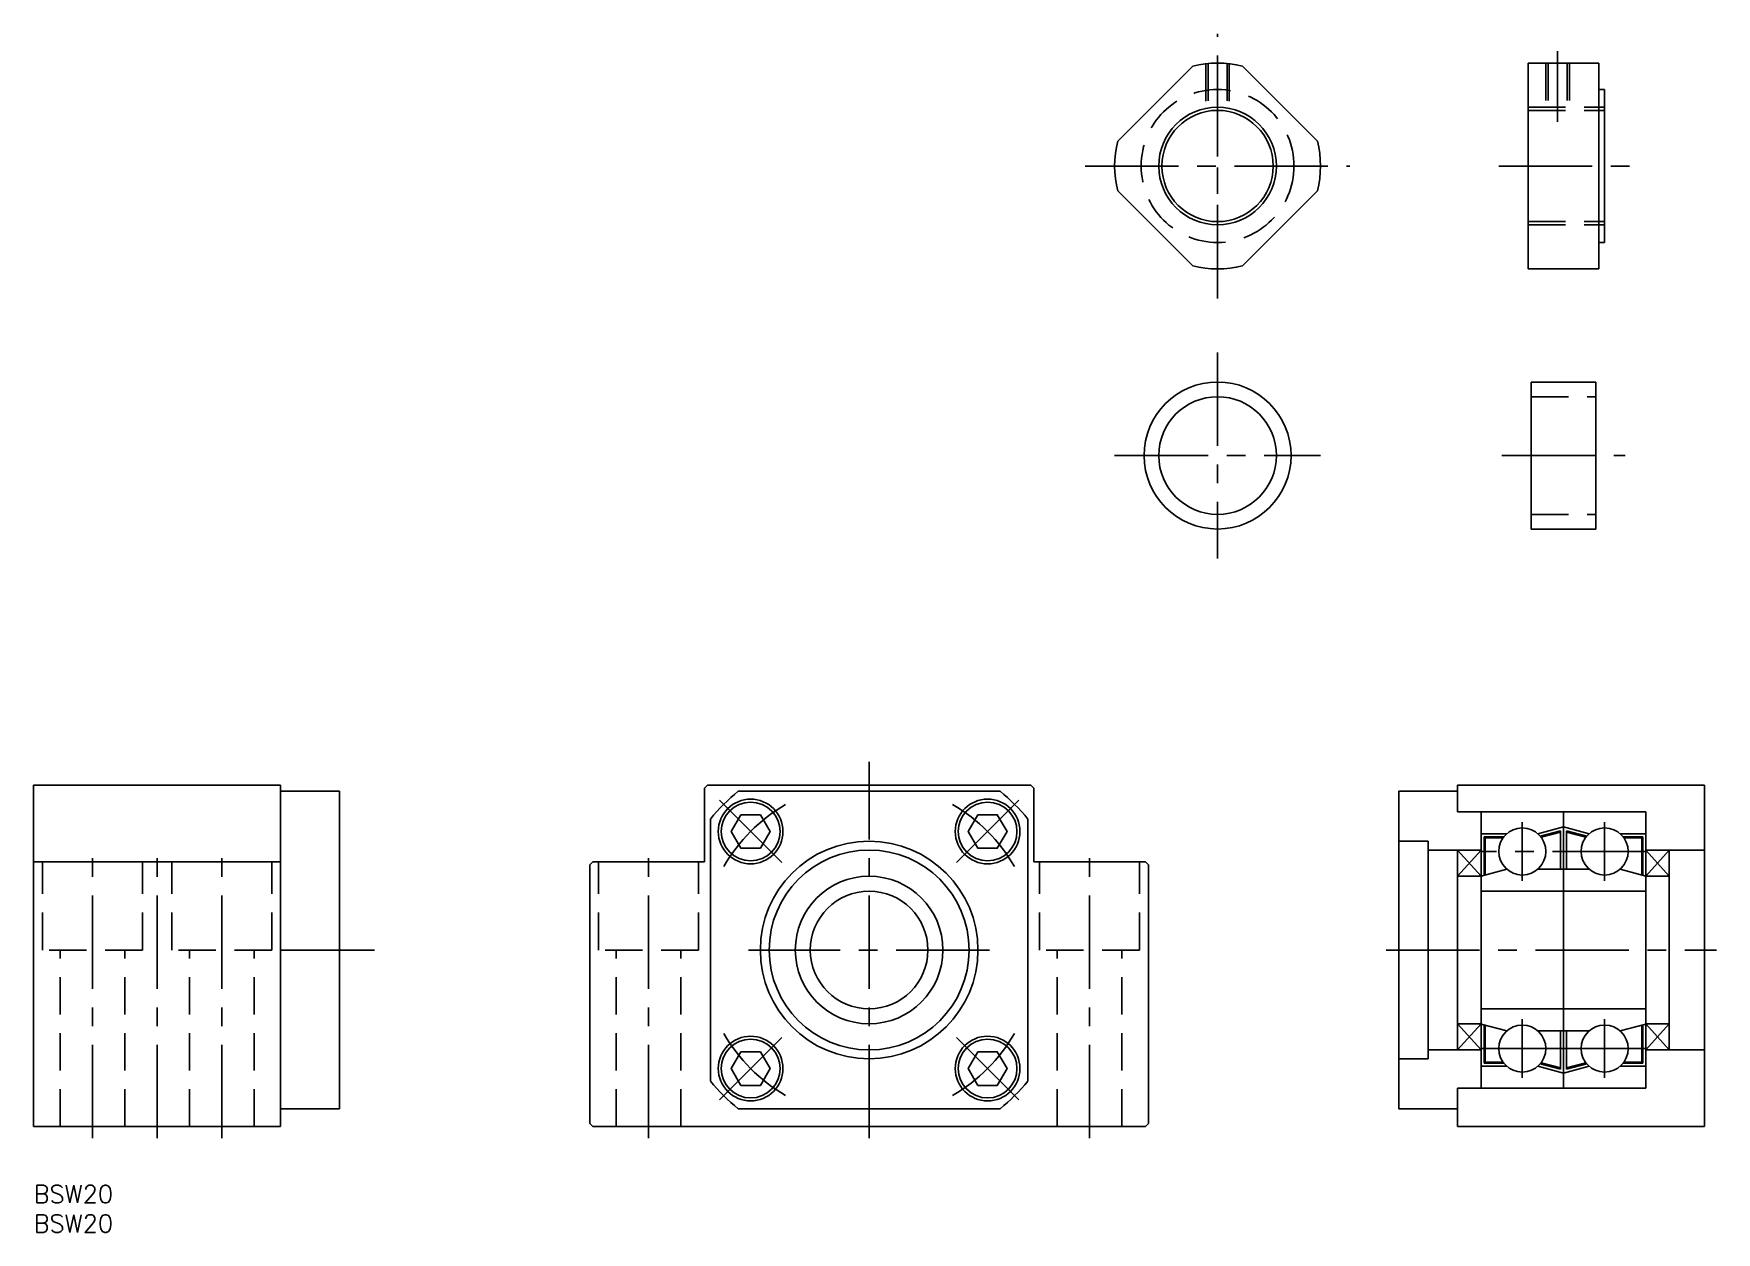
# Model space of a CAD drawing. Extents: x 0 to 286, y -8 to 196.
import ezdxf

# ---------------------------------------------------------------- set-up
doc = ezdxf.new("R2010")
doc.units = 0
doc.header["$LTSCALE"] = 0.5
doc.linetypes.add('CENTER', pattern=[50.8, 31.75, -6.35, 6.35, -6.35])
doc.linetypes.add('DASHED', pattern=[19.05, 12.7, -6.35])
doc.layers.get('0').update_dxf_attribs({"linetype": 'CONTINUOUS'})
for name, color, linetype in [('MSM_CENTER', 1, 'CENTER'), ('MSM_CONTINUOUS', 7, 'CONTINUOUS'), ('MSM_DASHED', 4, 'DASHED'), ('MSM_NARROW', 5, 'CONTINUOUS'), ('MSM_PART_NUMBER', 7, 'CONTINUOUS')]:
    doc.layers.add(name, color=color, linetype=linetype)
doc.styles.get("Standard").update_dxf_attribs({"font": 'txt.shx', "height": 3, "bigfont": 'bigfont.shx'})

# ---------------------------------------------------------------- blocks, each defined once
blk = doc.blocks.new('*U51')
at = {"layer": 'MSM_PART_NUMBER'}
blk.add_text('BSW20', height=3, dxfattribs=at).set_placement((0, -3))
blk = doc.blocks.new('*U52')
at = {"layer": 'MSM_PART_NUMBER'}
blk.add_text('BSW20', height=3, dxfattribs=at).set_placement((0, -8))

msp = doc.modelspace()

# ---------------------------------------------------------------- linework, layer by layer
for radius in [17, 12.55]:
    msp.add_circle((142.09, 40), radius)
at = {"layer": 'MSM_CENTER'}
for p, q in [((201.35, 150.79), (201.35, 195.79)), ((259.18, 192.79), (259.18, 180.79)), ((201.35, 190.79), (201.35, 155.79)), ((178.85, 173.29), (223.85, 173.29)), ((249.18, 173.29), (272.18, 173.29)), ((201.35, 141.57), (201.35, 106.57)), ((183.85, 124.07), (218.85, 124.07)), ((249.68, 124.07), (270.68, 124.07)), ((142.09, 8), (142.09, 72)), ((127.24, 54.85), (116.63, 65.46)), ((156.94, 54.85), (167.55, 65.46)), ((253.18, 61.75), (253.18, 51.75)), ((267.18, 61.75), (267.18, 51.75)), ((10, 8), (10, 57)), ((21, 8), (21, 57)), ((32, 8), (32, 57)), ((104.59, 8), (104.59, 57)), ((179.59, 8), (179.59, 57)), ((274.18, 56.75), (246.18, 56.75)), ((57.95, 40), (36.52, 40)), ((162.59, 40), (121.59, 40)), ((230.02, 40), (286.18, 40)), ((253.18, 28.25), (253.18, 18.25)), ((267.18, 28.25), (267.18, 18.25)), ((116.63, 14.54), (127.24, 25.15)), ((167.55, 14.54), (156.94, 25.15)), ((274.18, 23.25), (246.18, 23.25))]:
    msp.add_line(p, q, dxfattribs=at)
for start, end in [(119.8783, 150.1217), (29.8783, 60.1217), (209.8783, 240.1217), (299.8783, 330.1217)]:
    msp.add_arc((142.09, 40), 28.5, start, end, dxfattribs=at)
at = {"layer": 'MSM_CONTINUOUS'}
for p, q in [((184.37, 177.53), (197.12, 190.27)), ((218.33, 177.53), (205.59, 190.27)), ((254.18, 190.79), (266.18, 190.79)), ((254.18, 190.79), (254.18, 155.79)), ((266.18, 190.79), (266.18, 155.79)), ((266.18, 186.29), (267.18, 186.29)), ((267.18, 186.29), (267.18, 160.29)), ((197.12, 156.31), (184.37, 169.06)), ((205.59, 156.31), (218.33, 169.06)), ((266.18, 160.29), (267.18, 160.29)), ((254.18, 155.79), (266.18, 155.79)), ((254.68, 136.57), (265.68, 136.57)), ((254.68, 136.57), (254.68, 111.57)), ((254.68, 136.57), (254.68, 111.57)), ((265.68, 136.57), (265.68, 111.57)), ((254.68, 111.57), (265.68, 111.57)), ((42, 68), (0, 68)), ((0, 68), (0, 10)), ((42, 68), (42, 10)), ((52, 67), (42, 67)), ((52, 67), (52, 13)), ((114.59, 68), (114.09, 67.5)), ((114.09, 55), (114.09, 67.5)), ((169.59, 68), (114.59, 68)), ((164.36, 67), (119.82, 67)), ((169.59, 68), (170.09, 67.5)), ((170.09, 55), (170.09, 67.5)), ((232.18, 67), (242.18, 67)), ((232.18, 67), (232.18, 13)), ((242.18, 68), (284.18, 68)), ((242.18, 68), (242.18, 63.5)), ((284.18, 68), (284.18, 10)), ((274.18, 63.5), (242.18, 63.5)), ((246.18, 63.5), (246.18, 16.5)), ((260.18, 63.5), (260.18, 16.5)), ((274.18, 63.5), (274.18, 16.5)), ((115.09, 62.27), (115.09, 17.73)), ((169.09, 62.27), (169.09, 17.73)), ((255.83, 59.75), (260.18, 60.92)), ((256.23, 59.34), (259.68, 60.27)), ((259.68, 60.27), (259.68, 53.75)), ((264.53, 59.75), (260.18, 60.92)), ((260.68, 60.27), (260.68, 53.75)), ((264.13, 59.34), (260.68, 60.27)), ((232.18, 58.5), (237.18, 58.5)), ((237.18, 58.5), (237.18, 21.5)), ((250.53, 59.75), (246.18, 59.75)), ((246.68, 59.25), (246.68, 52.72)), ((250.06, 59.25), (246.68, 59.25)), ((246.88, 59.05), (246.88, 52.77)), ((249.91, 59.05), (246.88, 59.05)), ((256.36, 59.17), (259.68, 60.06)), ((263.99, 59.17), (260.68, 60.06)), ((269.83, 59.75), (274.18, 59.75)), ((270.3, 59.25), (273.68, 59.25)), ((270.45, 59.05), (273.48, 59.05)), ((273.48, 59.05), (273.48, 52.77)), ((273.68, 59.25), (273.68, 52.72)), ((42, 55), (0, 55)), ((95.09, 55), (94.59, 54.5)), ((94.59, 10.5), (94.59, 54.5)), ((114.09, 55), (95.09, 55)), ((189.09, 55), (170.09, 55)), ((189.09, 55), (189.59, 54.5)), ((189.59, 10.5), (189.59, 54.5)), ((237.18, 57), (246.18, 57)), ((242.18, 57), (242.18, 23)), ((274.18, 57), (284.18, 57)), ((278.18, 57), (278.18, 23)), ((246.18, 52.55), (242.18, 52.55)), ((250.53, 53.75), (246.18, 52.58)), ((260.18, 53.75), (255.83, 53.75)), ((260.18, 53.75), (264.53, 53.75)), ((269.83, 53.75), (274.18, 52.58)), ((274.18, 52.55), (278.18, 52.55)), ((274.18, 50), (246.18, 50)), ((274.18, 30), (246.18, 30)), ((246.18, 27.45), (242.18, 27.45)), ((250.53, 26.25), (246.18, 27.42)), ((246.68, 20.75), (246.68, 27.28)), ((246.88, 20.95), (246.88, 27.23)), ((260.18, 26.25), (255.83, 26.25)), ((259.68, 19.73), (259.68, 26.25)), ((260.18, 26.25), (264.53, 26.25)), ((260.68, 19.73), (260.68, 26.25)), ((269.83, 26.25), (274.18, 27.42)), ((273.48, 20.95), (273.48, 27.23)), ((273.68, 20.75), (273.68, 27.28)), ((274.18, 27.45), (278.18, 27.45)), ((237.18, 23), (246.18, 23)), ((274.18, 23.25), (246.18, 23.25)), ((274.18, 23), (284.18, 23)), ((232.18, 21.5), (237.18, 21.5)), ((250.53, 20.25), (246.18, 20.25)), ((250.06, 20.75), (246.68, 20.75)), ((249.91, 20.95), (246.88, 20.95)), ((255.83, 20.25), (260.18, 19.08)), ((256.23, 20.66), (259.68, 19.73)), ((256.36, 20.83), (259.68, 19.94)), ((264.53, 20.25), (260.18, 19.08)), ((263.99, 20.83), (260.68, 19.94)), ((264.13, 20.66), (260.68, 19.73)), ((269.83, 20.25), (274.18, 20.25)), ((270.3, 20.75), (273.68, 20.75)), ((270.45, 20.95), (273.48, 20.95)), ((242.18, 16.5), (242.18, 10)), ((274.18, 16.5), (242.18, 16.5)), ((52, 13), (42, 13)), ((164.36, 13), (119.82, 13)), ((232.18, 13), (242.18, 13)), ((42, 10), (0, 10)), ((94.59, 10.5), (95.09, 10)), ((189.09, 10), (95.09, 10)), ((189.59, 10.5), (189.09, 10)), ((242.18, 10), (284.18, 10))]:
    msp.add_line(p, q, dxfattribs=at)
for points in [[(120.29, 63.01), (118.63, 60.15), (120.29, 57.29), (123.59, 57.29), (125.24, 60.15), (123.59, 63.01)], [(160.59, 63.01), (158.94, 60.15), (160.59, 57.29), (163.89, 57.29), (165.54, 60.15), (163.89, 63.01)], [(120.29, 22.71), (118.63, 19.85), (120.29, 16.99), (123.59, 16.99), (125.24, 19.85), (123.59, 22.71)], [(160.59, 22.71), (158.94, 19.85), (160.59, 16.99), (163.89, 16.99), (165.54, 19.85), (163.89, 22.71)]]:
    msp.add_lwpolyline(points, close=True, dxfattribs=at)
for centre, radius in [((201.35, 173.29), 9.46), ((201.35, 124.07), 12.5), ((201.35, 124.07), 10), ((121.94, 60.15), 5.5), ((121.94, 60.15), 5), ((162.24, 60.15), 5.5), ((162.24, 60.15), 5), ((253.18, 56.75), 4), ((267.18, 56.75), 4), ((142.09, 40), 18.5), ((142.09, 40), 10), ((253.18, 23.25), 4), ((267.18, 23.25), 4), ((121.94, 19.85), 5.5), ((121.94, 19.85), 5), ((162.24, 19.85), 5.5), ((162.24, 19.85), 5)]:
    msp.add_circle(centre, radius, dxfattribs=at)
for centre, radius, start, end in [((201.35, 173.29), 17.5, 76.0027, 103.9973), ((201.35, 173.29), 17.5, 166.0027, 193.9973), ((201.35, 173.29), 17.5, 346.0027, 13.9973), ((201.35, 173.29), 17.5, 256.0027, 283.9973), ((142.09, 40), 35, 129.5177, 140.4823), ((142.09, 40), 35, 39.5177, 50.4823), ((142.09, 40), 35, 219.5177, 230.4823), ((142.09, 40), 35, 309.5177, 320.4823)]:
    msp.add_arc(centre, radius, start, end, dxfattribs=at)
at = {"layer": 'MSM_DASHED'}
for p, q in [((199.35, 190.68), (199.35, 182.54)), ((199.73, 190.72), (199.73, 182.61)), ((202.97, 190.72), (202.97, 182.61)), ((203.35, 190.68), (203.35, 182.54)), ((257.18, 190.79), (257.18, 182.75)), ((257.56, 190.79), (257.56, 182.75)), ((260.8, 190.79), (260.8, 182.75)), ((261.18, 190.79), (261.18, 182.75)), ((254.18, 183.29), (267.18, 183.29)), ((254.18, 182.75), (267.18, 182.75)), ((254.18, 163.83), (267.18, 163.83)), ((254.18, 163.29), (267.18, 163.29)), ((254.68, 134.07), (265.68, 134.07)), ((254.68, 114.07), (265.68, 114.07)), ((1.5, 40), (1.5, 55)), ((18.5, 40), (18.5, 55)), ((23.5, 40), (23.5, 55)), ((40.5, 40), (40.5, 55)), ((96.09, 40), (96.09, 55)), ((113.09, 40), (113.09, 55)), ((171.09, 40), (171.09, 55)), ((188.09, 40), (188.09, 55)), ((18.5, 40), (1.5, 40)), ((4.5, 10), (4.5, 40)), ((15.5, 10), (15.5, 40)), ((40.5, 40), (23.5, 40)), ((26.5, 10), (26.5, 40)), ((37.5, 10), (37.5, 40)), ((113.09, 40), (96.09, 40)), ((99.09, 10), (99.09, 40)), ((110.09, 10), (110.09, 40)), ((188.09, 40), (171.09, 40)), ((174.09, 10), (174.09, 40)), ((185.09, 10), (185.09, 40))]:
    msp.add_line(p, q, dxfattribs=at)
msp.add_circle((201.35, 173.29), 13, dxfattribs=at)
at = {"layer": 'MSM_NARROW'}
for p, q in [((246.18, 57), (242.18, 52.55)), ((242.18, 57), (246.18, 52.55)), ((278.18, 57), (274.18, 52.55)), ((274.18, 57), (278.18, 52.55)), ((246.18, 23), (242.18, 27.45)), ((242.18, 23), (246.18, 27.45)), ((278.18, 23), (274.18, 27.45)), ((274.18, 23), (278.18, 27.45))]:
    msp.add_line(p, q, dxfattribs=at)
msp.add_circle((201.35, 173.29), 10, dxfattribs=at)

# ---------------------------------------------------------------- block references
at = {"layer": 'MSM_CONTINUOUS'}
for name in ['*U51', '*U52']:
    msp.add_blockref(name, (0, 0), dxfattribs=at)

doc.saveas('drawing.dxf')
